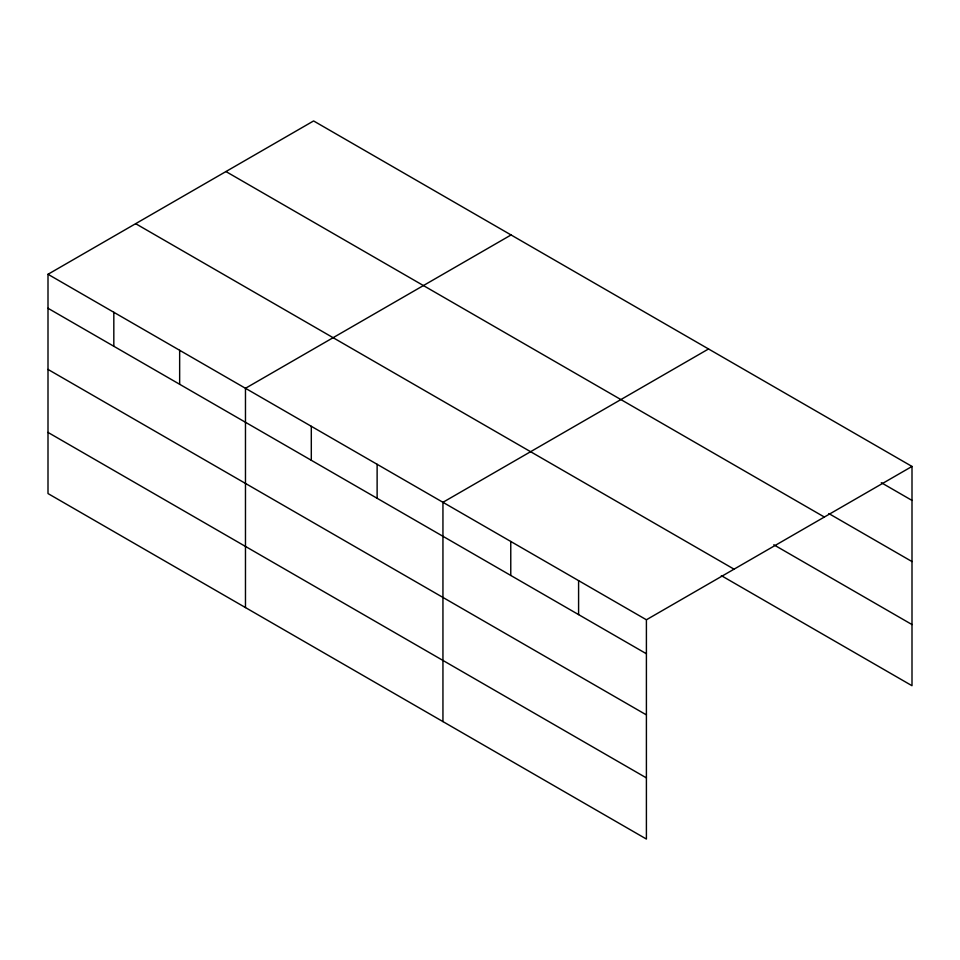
<?xml version="1.0" encoding="UTF-8"?>
<svg xmlns="http://www.w3.org/2000/svg" width="960" height="960" viewBox="0 0 960 960"><rect width="100%" height="100%" fill="white"/><g stroke="black" fill="none" stroke-linecap="round" stroke-linejoin="round"><path stroke-width="1.44" d="M646.404 714.9L646.404 619.776L48 274.284L48 493.56L646.404 839.052L646.404 714.9L48 369.42M721.332 575.64L912 685.716L912 466.44L313.596 120.948L48 274.284M511.068 234.96L245.472 388.296L245.472 607.572M708.54 348.972L442.944 502.308L442.944 721.584M646.404 619.776L912 466.44M881.292 482.688L912 500.424M828.828 513.552L912 561.564M225.948 171.552L824.352 517.032M773.796 544.776L912 624.564M135.648 223.68L734.052 569.172M48 308.268L646.404 653.76M48 432.42L646.404 777.9M578.592 580.62L578.592 614.604M510.768 541.464L510.768 575.448M377.124 464.304L377.124 498.288M311.304 426.3L311.304 460.284M179.652 350.292L179.652 384.276M113.82 312.288L113.82 346.272"/></g></svg>
